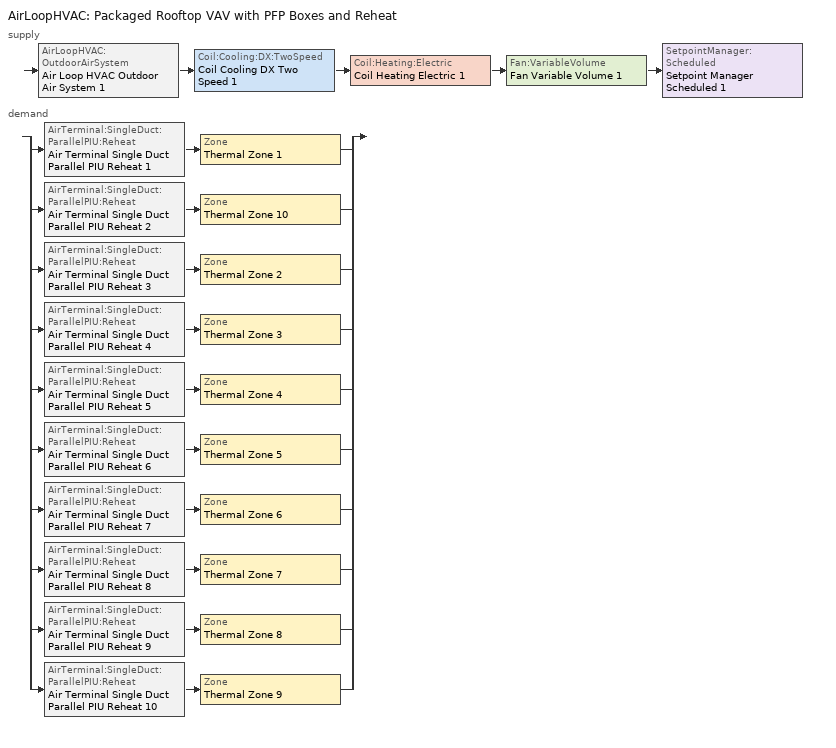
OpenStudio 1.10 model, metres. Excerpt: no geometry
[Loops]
AirLoopHVAC 'Packaged Rooftop VAV with PFP Boxes and Reheat'
 supply: AirLoopHVAC:OutdoorAirSystem 'Air Loop HVAC Outdoor Air System 1' > Coil:Cooling:DX:TwoSpeed 'Coil Cooling DX Two Speed 1' > Coil:Heating:Electric 'Coil Heating Electric 1' > Fan:VariableVolume 'Fan Variable Volume 1' > SetpointManager:Scheduled 'Setpoint Manager Scheduled 1'
 demand: split
  | AirTerminal:SingleDuct:ParallelPIU:Reheat 'Air Terminal Single Duct Parallel PIU Reheat 1' > Zone 'Thermal Zone 1'
  | AirTerminal:SingleDuct:ParallelPIU:Reheat 'Air Terminal Single Duct Parallel PIU Reheat 2' > Zone 'Thermal Zone 10'
  | AirTerminal:SingleDuct:ParallelPIU:Reheat 'Air Terminal Single Duct Parallel PIU Reheat 3' > Zone 'Thermal Zone 2'
  | AirTerminal:SingleDuct:ParallelPIU:Reheat 'Air Terminal Single Duct Parallel PIU Reheat 4' > Zone 'Thermal Zone 3'
  | AirTerminal:SingleDuct:ParallelPIU:Reheat 'Air Terminal Single Duct Parallel PIU Reheat 5' > Zone 'Thermal Zone 4'
  | AirTerminal:SingleDuct:ParallelPIU:Reheat 'Air Terminal Single Duct Parallel PIU Reheat 6' > Zone 'Thermal Zone 5'
  | AirTerminal:SingleDuct:ParallelPIU:Reheat 'Air Terminal Single Duct Parallel PIU Reheat 7' > Zone 'Thermal Zone 6'
  | AirTerminal:SingleDuct:ParallelPIU:Reheat 'Air Terminal Single Duct Parallel PIU Reheat 8' > Zone 'Thermal Zone 7'
  | AirTerminal:SingleDuct:ParallelPIU:Reheat 'Air Terminal Single Duct Parallel PIU Reheat 9' > Zone 'Thermal Zone 8'
  | AirTerminal:SingleDuct:ParallelPIU:Reheat 'Air Terminal Single Duct Parallel PIU Reheat 10' > Zone 'Thermal Zone 9'
[Sizing:Zone] Zone Cooling Design Supply Air Temperature {C}=14; Zone Heating Design Supply Air Temperature {C}=40; Zone Cooling Design Supply Air Humidity Ratio {kg-H2O/kg-air}=0.0085; Zone Heating Design Supply Air Humidity Ratio {kg-H2O/kg-air}=0.008; Heating Design Air Flow Method=DesignDay
Thermal Zone 1; Thermal Zone 2; Thermal Zone 3; Thermal Zone 4; Thermal Zone 5; Thermal Zone 6; Thermal Zone 7; Thermal Zone 8; Thermal Zone 9; Thermal Zone 10
[Zone equipment]
Thermal Zone 1: Air Terminal Single Duct Parallel PIU Reheat 1
Thermal Zone 2: Air Terminal Single Duct Parallel PIU Reheat 3
Thermal Zone 3: Air Terminal Single Duct Parallel PIU Reheat 4
Thermal Zone 4: Air Terminal Single Duct Parallel PIU Reheat 5
Thermal Zone 5: Air Terminal Single Duct Parallel PIU Reheat 6
Thermal Zone 6: Air Terminal Single Duct Parallel PIU Reheat 7
Thermal Zone 7: Air Terminal Single Duct Parallel PIU Reheat 8
Thermal Zone 8: Air Terminal Single Duct Parallel PIU Reheat 9
Thermal Zone 9: Air Terminal Single Duct Parallel PIU Reheat 10
Thermal Zone 10: Air Terminal Single Duct Parallel PIU Reheat 2
[AirLoopHVAC]
Packaged Rooftop VAV with PFP Boxes and Reheat: Availability Schedule=Always On Discrete; Design Supply Air Flow Rate {m3/s}=AutoSize
[Sizing:System]
Packaged Rooftop VAV with PFP Boxes and Reheat: Type of Load to Size On=Sensible; Design Outdoor Air Flow Rate {m3/s}=Autosize; Minimum System Air Flow Ratio=0.3; Preheat Design Temperature {C}=7; Preheat Design Humidity Ratio {kg-H2O/kg-Air}=0.008; Precool Design Temperature {C}=12.8; Precool Design Humidity Ratio {kg-H2O/kg-Air}=0.008; Central Cooling Design Supply Air Temperature {C}=12.8; Central Heating Design Supply Air Temperature {C}=16.7; Sizing Option=NonCoincident; 100% Outdoor Air in Cooling=Yes; 100% Outdoor Air in Heating=Yes; Central Cooling Design Supply Air Humidity Ratio {kg-H2O/kg-Air}=0.0085; Central Heating Design Supply Air Humidity Ratio {kg-H2O/kg-Air}=0.008; Cooling Design Air Flow Method=DesignDay; Cooling Design Air Flow Rate {m3/s}=0; Heating Design Air Flow Method=DesignDay; Heating Design Air Flow Rate {m3/s}=0; System Outdoor Air Method=ZoneSum; Zone Maximum Outdoor Air Fraction=1; Cooling Supply Air Flow Rate Per Floor Area {m3/s-m2}=0.00996765; Cooling Fraction of Autosized Cooling Supply Air Flow Rate=1; Cooling Supply Air Flow Rate Per Unit Cooling Capacity {m3/s-W}=3.94755e-05; Heating Supply Air Flow Rate Per Floor Area {m3/s-m2}=0.00996765; Heating Fraction of Autosized Heating Supply Air Flow Rate=1; Heating Fraction of Autosized Cooling Supply Air Flow Rate=1; Heating Supply Air Flow Rate Per Unit Heating Capacity {m3/s-W}=3.15882e-05; Cooling Design Capacity Method=CoolingDesignCapacity; Cooling Design Capacity {W}=Autosize; Cooling Design Capacity Per Floor Area {W/m2}=234.7; Fraction of Autosized Cooling Design Capacity=1; Heating Design Capacity Method=HeatingDesignCapacity; Heating Design Capacity {W}=Autosize; Heating Design Capacity Per Floor Area {W/m2}=157; Fraction of Autosized Heating Design Capacity=1; Central Cooling Capacity Control Method=OnOff
[Fan:VariableVolume]
Fan Variable Volume 1: Availability Schedule=Always On Discrete; Fan Efficiency=0.6045; Pressure Rise {Pa}=500; Maximum Flow Rate {m3/s}=Autosize; Fan Power Minimum Flow Rate Input Method=FixedFlowRate; Fan Power Minimum Flow Fraction=0; Fan Power Minimum Air Flow Rate {m3/s}=0; Motor Efficiency=0.93; Motor In Airstream Fraction=1; Fan Power Coefficient 1=0.0407599; Fan Power Coefficient 2=0.088045; Fan Power Coefficient 3=-0.0729261; Fan Power Coefficient 4=0.94374; Fan Power Coefficient 5=0
[Coil:Heating:Electric] Availability Schedule=Always On Discrete
Coil Heating Electric 1; Coil Heating Electric 2; Coil Heating Electric 3; Coil Heating Electric 4; Coil Heating Electric 5; Coil Heating Electric 6; Coil Heating Electric 7; Coil Heating Electric 8; Coil Heating Electric 9; Coil Heating Electric 10; Coil Heating Electric 11
[Coil:Cooling:DX:TwoSpeed]
Coil Cooling DX Two Speed 1: Availability Schedule=Always On Discrete; Rated High Speed Total Cooling Capacity {W}=Autosize; Rated High Speed Sensible Heat Ratio=Autosize; Rated High Speed COP {W/W}=3; Rated High Speed Air Flow Rate {m3/s}=Autosize; Total Cooling Capacity Function of Temperature Curve=Curve Biquadratic 1; Total Cooling Capacity Function of Flow Fraction Curve=Curve Quadratic 1; Energy Input Ratio Function of Temperature Curve=Curve Biquadratic 2; Energy Input Ratio Function of Flow Fraction Curve=Curve Quadratic 2; Part Load Fraction Correlation Curve=Curve Quadratic 3; Rated Low Speed Total Cooling Capacity {W}=Autosize; Rated Low Speed Sensible Heat Ratio=0.69; Rated Low Speed COP {W/W}=3; Low Speed Total Cooling Capacity Function of Temperature Curve=Curve Biquadratic 3; Low Speed Energy Input Ratio Function of Temperature Curve=Curve Biquadratic 4; Condenser Type=AirCooled; High Speed Evaporative Condenser Effectiveness=0; High Speed Evaporative Condenser Air Flow Rate {m3/s}=Autosize; High Speed Evaporative Condenser Pump Rated Power Consumption {W}=Autosize; Low Speed Evaporative Condenser Effectiveness=0; Low Speed Evaporative Condenser Air Flow Rate {m3/s}=Autosize; Low Speed Evaporative Condenser Pump Rated Power Consumption {W}=Autosize; Basin Heater Capacity {W/K}=10; Basin Heater Setpoint Temperature {C}=2
[SetpointManager:Scheduled]
Setpoint Manager Scheduled 1: Control Variable=Temperature; Schedule=Deck_Temperature
[Controller:OutdoorAir]
Controller Outdoor Air 1: Minimum Outdoor Air Flow Rate {m3/s}=Autosize; Maximum Outdoor Air Flow Rate {m3/s}=Autosize; Economizer Control Type=NoEconomizer; Economizer Control Action Type=ModulateFlow; Economizer Maximum Limit Dry-Bulb Temperature {C}=28; Economizer Maximum Limit Enthalpy {J/kg}=64000; Economizer Minimum Limit Dry-Bulb Temperature {C}=-100; Lockout Type=NoLockout; Minimum Limit Type=FixedMinimum; Controller Mechanical Ventilation=Controller Mechanical Ventilation 1; High Humidity Control=No; Heat Recovery Bypass Control Type=BypassWhenWithinEconomizerLimits
[Controller:MechanicalVentilation]
Controller Mechanical Ventilation 1: Availability Schedule=Always On Discrete; System Outdoor Air Method=ZoneSum
[AirLoopHVAC:OutdoorAirSystem]
Air Loop HVAC Outdoor Air System 1: Controller=Controller Outdoor Air 1
[Fan:ConstantVolume] Availability Schedule=Always On Discrete; Pressure Rise {Pa}=300; Maximum Flow Rate {m3/s}=AutoSize
Fan Constant Volume 1; Fan Constant Volume 2; Fan Constant Volume 3; Fan Constant Volume 4; Fan Constant Volume 5; Fan Constant Volume 6; Fan Constant Volume 7; Fan Constant Volume 8; Fan Constant Volume 9; Fan Constant Volume 10
[AirTerminal:SingleDuct:ParallelPIU:Reheat] Availability Schedule=Always On Discrete; Maximum Primary Air Flow Rate {m3/s}=Autosize; Maximum Secondary Air Flow Rate {m3/s}=Autosize; Minimum Primary Air Flow Fraction=Autosize; Fan On Flow Fraction=Autosize; Maximum Hot Water or Steam Flow Rate {m3/s}=Autosize; Minimum Hot Water or Steam Flow Rate {m3/s}=0; Convergence Tolerance=0.001
Name | Fan | Reheat Coil
Air Terminal Single Duct Parallel PIU Reheat 1 | Fan Constant Volume 1 | Coil Heating Electric 2
Air Terminal Single Duct Parallel PIU Reheat 2 | Fan Constant Volume 2 | Coil Heating Electric 3
Air Terminal Single Duct Parallel PIU Reheat 3 | Fan Constant Volume 3 | Coil Heating Electric 4
Air Terminal Single Duct Parallel PIU Reheat 4 | Fan Constant Volume 4 | Coil Heating Electric 5
Air Terminal Single Duct Parallel PIU Reheat 5 | Fan Constant Volume 5 | Coil Heating Electric 6
Air Terminal Single Duct Parallel PIU Reheat 6 | Fan Constant Volume 6 | Coil Heating Electric 7
Air Terminal Single Duct Parallel PIU Reheat 7 | Fan Constant Volume 7 | Coil Heating Electric 8
Air Terminal Single Duct Parallel PIU Reheat 8 | Fan Constant Volume 8 | Coil Heating Electric 9
Air Terminal Single Duct Parallel PIU Reheat 9 | Fan Constant Volume 9 | Coil Heating Electric 10
Air Terminal Single Duct Parallel PIU Reheat 10 | Fan Constant Volume 10 | Coil Heating Electric 11
[Schedule:Constant]
Always On Discrete: Value=1
[Schedule:Ruleset]
Deck_Temperature: Default Day Schedule=Deck_Temperature_Default; Summer Design Day Schedule=Deck_Temperature_Summer_Design_Day; Winter Design Day Schedule=Deck_Temperature_Winter_Design_Day
[Schedule:Day]
Deck_Temperature_Default; Deck_Temperature_Summer_Design_Day; Deck_Temperature_Winter_Design_Day: 24, 0, 12.8
[Curve:Biquadratic] Minimum Value of x {BasedOnField A2}=17; Maximum Value of x {BasedOnField A2}=22; Minimum Value of y {BasedOnField A3}=13; Maximum Value of y {BasedOnField A3}=46
Name | Coefficient1 Constant | Coefficient2 x | Coefficient3 x**2 | Coefficient4 y | Coefficient5 y**2 | Coefficient6 x*y
Curve Biquadratic 1; Curve Biquadratic 3 | 0.42415 | 0.04426 | -0.00042 | 0.00333 | -8e-005 | -0.00021
Curve Biquadratic 2; Curve Biquadratic 4 | 1.23649 | -0.02431 | 0.00057 | -0.01434 | 0.00063 | -0.00038
[Curve:Quadratic]
Name | Coefficient1 Constant | Coefficient2 x | Coefficient3 x**2 | Minimum Value of x {BasedOnField A2} | Maximum Value of x {BasedOnField A2}
Curve Quadratic 1 | 0.77136 | 0.34053 | -0.11088 | 0.75918 | 1.13877
Curve Quadratic 2 | 1.2055 | -0.32953 | 0.12308 | 0.75918 | 1.13877
Curve Quadratic 3 | 0.771 | 0.229 | 0 | 0 | 1
